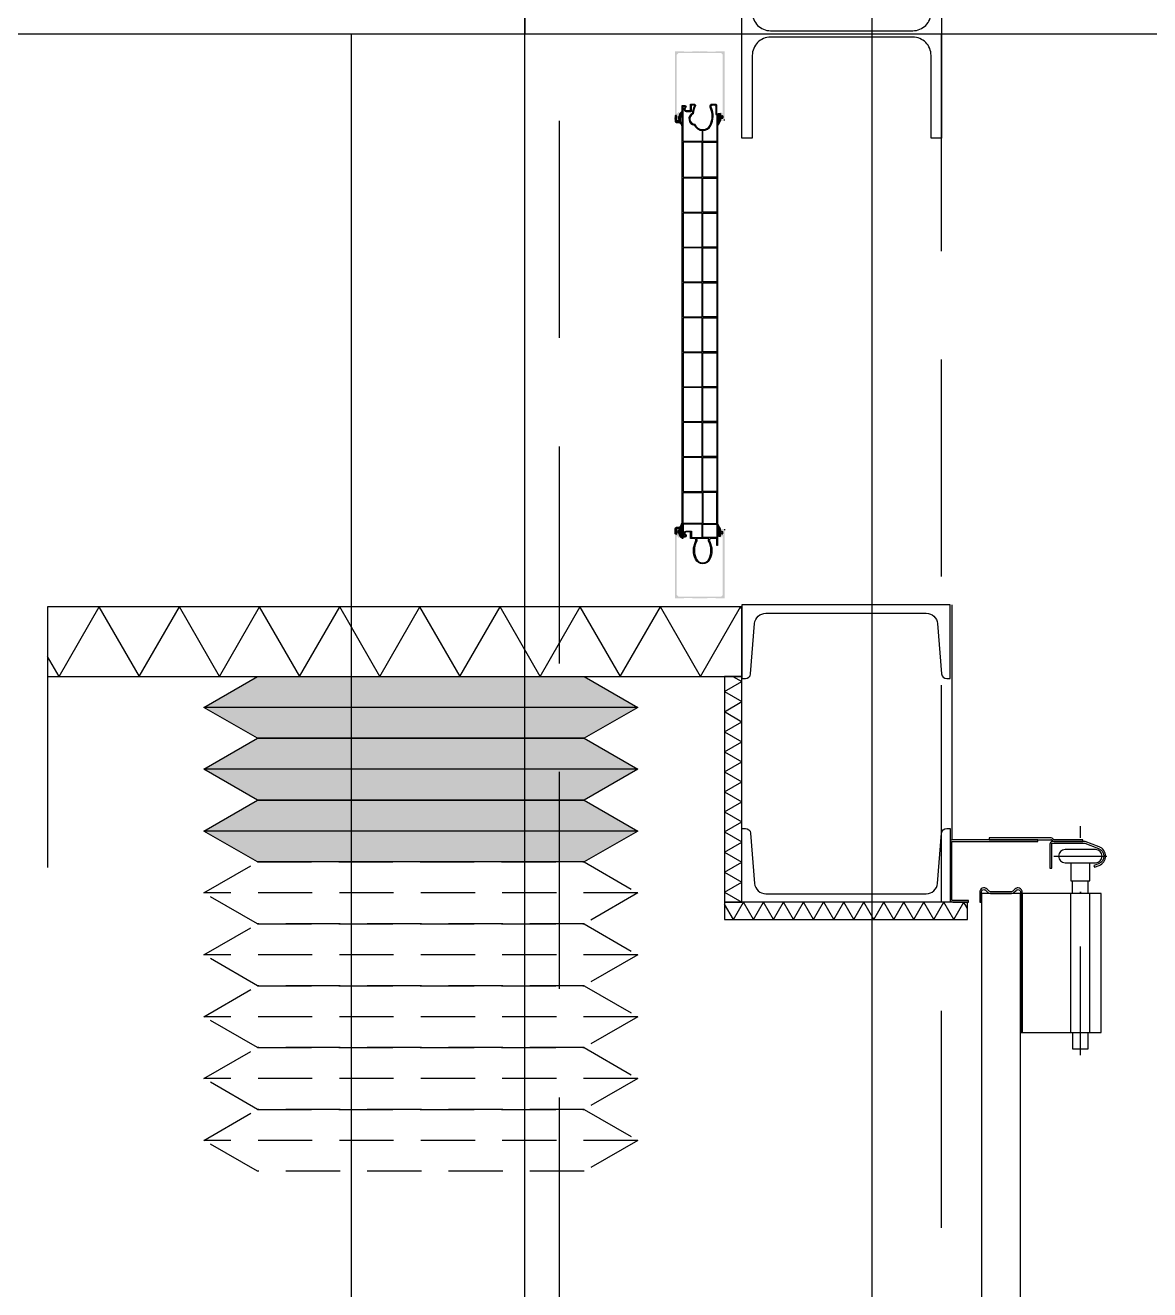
# Model space of a CAD drawing. Header units: millimetres. Extents: x -10134 to 185601, y -10232 to 93662.
# Drawn here: x 29208 to 30504, y 76564 to 78021 of the extents above; entities that cross this region are included whole.
import ezdxf

# ---------------------------------------------------------------- set-up
doc = ezdxf.new("R2010")
doc.units = ezdxf.units.MM
doc.header["$LTSCALE"] = 100
for name, pattern in [('B0301', [2.5, 1.25, -0.625, 0, -0.625]), ('B0402', [1.875, 1.25, -0.625]), ('B0403', [3.75, 2.5, -1.25])]:
    doc.linetypes.add(name, pattern=pattern)
for name, color, linetype in [('A--L21', 8, 'Continuous'), ('A--L28', 8, 'Continuous'), ('A--L31', 8, 'Continuous'), ('A--L32', 8, 'Continuous'), ('AL$7A---_STRAMIEN', 1, 'Continuous'), ('AL22----', 8, 'Continuous'), ('ARCEER_ISO', 8, 'Continuous')]:
    doc.layers.add(name, color=color, linetype=linetype)
pattern_1 = [(225, (30079.8289, 77558.6992), (0.3535534, -0.3535534), []), (315, (30079.8289, 77558.6992), (1.0606602, -0.3535534), [1.25, -0.75])]
pattern_2 = [(135, (30079.8289, 77792.54143), (0.3535534, 0.3535534), []), (45, (30079.8289, 77792.54143), (1.0606602, 0.3535534), [1.25, -0.75])]

msp = doc.modelspace()

# ---------------------------------------------------------------- hatches: boundary and pattern name
at = {"layer": 'A--L21'}
h = msp.add_hatch(dxfattribs=at)
h.set_pattern_fill('ANSI33', color=256, scale=4, angle=-90, style=0)
h.set_pattern_definition([(135, (30079.8289, 77792.5414), (0.7071068, 0.7071068), []), (135, (30079.1218, 77792.5414), (0.7071068, 0.7071068), [0.5, -0.25])])
edge = h.paths.add_edge_path()
edge.add_arc((29977.1, 77990.4), 0.2, 90, 135.0013, ccw=False)
edge.add_line((29977.1, 77990.6), (29985.1, 77990.6))
edge.add_arc((29985.1, 77990.4), 0.2, 45.0005, 90, ccw=False)
edge.add_line((29985.3, 77990.6), (29985.4, 77990.5))
edge.add_arc((29985.5, 77990.6), 0.2, 225.0005, 314.9995)
edge.add_line((29985.7, 77990.5), (29985.8, 77990.6))
edge.add_arc((29985.9, 77990.4), 0.2, 90, 134.9995, ccw=False)
edge.add_line((29985.9, 77990.6), (29993.9, 77990.6))
edge.add_arc((29993.9, 77990.4), 0.2, 44.9987, 90, ccw=False)
edge.add_line((29994.1, 77990.6), (29994.5, 77990.2))
edge.add_arc((29994.6, 77990.3), 0.2, 224.9987, 270)
edge.add_line((29994.6, 77990.1), (30003.4, 77990.1))
edge.add_arc((30003.4, 77990.3), 0.2, 270, 314.9995)
edge.add_line((30003.6, 77990.2), (30004, 77990.6))
edge.add_arc((30004.1, 77990.4), 0.2, 90, 134.9995, ccw=False)
edge.add_line((30004.1, 77990.6), (30013.8, 77990.6))
edge.add_arc((30013.8, 77990.4), 0.2, 0, 90, ccw=False)
edge.add_line((30014, 77990.4), (30014, 77910.8))
edge.add_arc((30013.8, 77910.8), 0.2, -90, 0, ccw=False)
edge.add_line((30013.8, 77910.6), (30009.5, 77910.6))
edge.add_arc((30009.5, 77910.8), 0.2, 180, 270, ccw=False)
edge.add_line((30009.3, 77910.8), (30009.3, 77913.4))
edge.add_arc((30009.5, 77913.4), 0.2, 90, 180, ccw=False)
edge.add_line((30009.5, 77913.6), (30010.1, 77913.6))
edge.add_arc((30010.1, 77913.4), 0.2, 0, 90, ccw=False)
edge.add_line((30010.3, 77913.4), (30010.3, 77912.3))
edge.add_arc((30010.5, 77912.3), 0.2, 180, 270)
edge.add_line((30010.5, 77912.1), (30012.3, 77912.1))
edge.add_arc((30012.3, 77912.3), 0.2, 270, 360)
edge.add_line((30012.5, 77912.3), (30012.5, 77917.4))
edge.add_arc((30012.3, 77917.4), 0.2, 0, 90)
edge.add_line((30012.3, 77917.6), (30010.5, 77917.6))
edge.add_arc((30010.5, 77917.4), 0.2, 90, 180)
edge.add_line((30010.3, 77917.4), (30010.3, 77916.3))
edge.add_arc((30010.1, 77916.3), 0.2, -90, 0, ccw=False)
edge.add_line((30010.1, 77916.1), (30009.5, 77916.1))
edge.add_arc((30009.5, 77916.3), 0.2, 180, 270, ccw=False)
edge.add_line((30009.3, 77916.3), (30009.3, 77920.4))
edge.add_arc((30009.5, 77920.4), 0.2, 90, 180, ccw=False)
edge.add_line((30009.5, 77920.6), (30010.1, 77920.6))
edge.add_arc((30010.1, 77920.4), 0.2, 0, 90, ccw=False)
edge.add_line((30010.3, 77920.4), (30010.3, 77919.3))
edge.add_arc((30010.5, 77919.3), 0.2, 180, 270)
edge.add_line((30010.5, 77919.1), (30011.8, 77919.1))
edge.add_arc((30011.8, 77919.3), 0.2, 270, 360)
edge.add_line((30012, 77919.3), (30012, 77986.7))
edge.add_arc((30011.8, 77986.7), 0.2, 0, 45.0004)
edge.add_line((30012, 77986.9), (30010.3, 77988.6))
edge.add_arc((30010.1, 77988.4), 0.2, 45.0004, 90)
edge.add_line((30010.1, 77988.6), (29960.9, 77988.6))
edge.add_arc((29960.9, 77988.4), 0.2, 90, 135)
edge.add_line((29960.8, 77988.6), (29959.1, 77986.9))
edge.add_arc((29959.2, 77986.7), 0.2, 135, 180)
edge.add_line((29959, 77986.7), (29959, 77919.3))
edge.add_arc((29959.2, 77919.3), 0.2, 180, 270)
edge.add_line((29959.2, 77919.1), (29960.3, 77919.1))
edge.add_arc((29960.3, 77919.3), 0.2, 270, 360)
edge.add_line((29960.5, 77919.3), (29960.5, 77920.4))
edge.add_arc((29960.7, 77920.4), 0.2, 90, 180, ccw=False)
edge.add_line((29960.7, 77920.6), (29961.3, 77920.6))
edge.add_arc((29961.3, 77920.4), 0.2, 0, 90, ccw=False)
edge.add_line((29961.5, 77920.4), (29961.5, 77917.8))
edge.add_arc((29961.3, 77917.8), 0.2, -90, 0, ccw=False)
edge.add_line((29961.3, 77917.6), (29960.7, 77917.6))
edge.add_arc((29960.7, 77917.4), 0.2, 90, 180)
edge.add_line((29960.5, 77917.4), (29960.5, 77911.8))
edge.add_arc((29960.7, 77911.8), 0.2, 180.0068, 320.5866)
edge.add_line((29960.9, 77911.7), (29961.2, 77912))
edge.add_arc((29961.3, 77911.9), 0.2, 0.0012, 140.5811, ccw=False)
edge.add_line((29961.5, 77911.9), (29961.5, 77910.8))
edge.add_arc((29961.3, 77910.8), 0.2, -90, 0, ccw=False)
edge.add_line((29961.3, 77910.6), (29959.2, 77910.6))
edge.add_arc((29959.2, 77910.8), 0.2, 180, 270, ccw=False)
edge.add_line((29959, 77910.8), (29959, 77917.4))
edge.add_arc((29958.8, 77917.4), 0.2, 0, 90)
edge.add_line((29958.8, 77917.6), (29957.2, 77917.6))
edge.add_arc((29957.2, 77917.8), 0.2, 180, 270, ccw=False)
edge.add_line((29957, 77917.8), (29957, 77990.4))
edge.add_arc((29957.2, 77990.4), 0.2, 90, 180, ccw=False)
edge.add_line((29957.2, 77990.6), (29966.9, 77990.6))
edge.add_arc((29966.9, 77990.4), 0.2, 45.0003, 90, ccw=False)
edge.add_line((29967.1, 77990.6), (29967.5, 77990.2))
edge.add_arc((29967.6, 77990.3), 0.2, 225.0003, 270)
edge.add_line((29967.6, 77990.1), (29976.4, 77990.1))
edge.add_arc((29976.4, 77990.3), 0.2, 270, 315.0013)
edge.add_line((29976.6, 77990.2), (29977, 77990.6))
h = msp.add_hatch(dxfattribs=at)
h.set_pattern_fill('ANSI38', color=256, scale=4, angle=-90, style=0)
h.set_pattern_definition(pattern_2)
edge = h.paths.add_edge_path()
edge.add_arc((29963.9, 77909.6), 0.8, 180, 281.7228, ccw=False)
edge.add_line((29963.1, 77909.6), (29963.1, 77914))
edge.add_arc((29964.1, 77914), 1, 121.2319, 180, ccw=False)
edge.add_line((29963.6, 77914.8), (29964.7, 77919.5))
edge.add_arc((29964.1, 77921.4), 2, 287.6964, 360)
edge.add_arc((29965.6, 77921.4), 0.52, 2.1717, 175.8146)
edge.add_arc((29963.8, 77921.9), 1.37, 275.3959, 340.3967, ccw=False)
edge.add_arc((29972.6, 77912.5), 11.8, 137.6396, 180.4908)
edge.add_arc((29961, 77912.4), 0.202, 166.3325, 323.6607)
edge.add_line((29961.2, 77912.2), (29961.3, 77912.4))
edge.add_arc((29961.4, 77912.3), 0.2, 0, 141.3572, ccw=False)
edge.add_line((29961.6, 77912.3), (29961.6, 77910.6))
edge.add_arc((29961.4, 77910.6), 0.2, -90, 0, ccw=False)
edge.add_line((29961.4, 77910.4), (29959.7, 77910.4))
edge.add_arc((29959.5, 77911.4), 1.09, 158.6265, 279.1681, ccw=False)
edge.add_arc((29949.4, 77914.6), 9.57, 343.2293, 371.3116)
edge.add_arc((29958.5, 77916.4), 0.3, 17.1577, 90)
edge.add_line((29958.5, 77916.7), (29957.6, 77916.7))
edge.add_arc((29957.6, 77916.3), 0.4, 87.7835, 170.8473)
edge.add_line((29957.2, 77916.4), (29957, 77910.6))
edge.add_arc((29959, 77910.6), 2, 179.9852, 261.4074)
edge.add_line((29958.7, 77908.7), (29961.9, 77908.5))
edge.add_arc((29961.9, 77906.5), 2, 51.4159, 89.4872, ccw=False)
edge.add_line((29963.1, 77908.1), (29965.5, 77902.7))
edge.add_arc((29965.8, 77903), 0.4, 227.7041, 412.9707)
edge.add_line((29966, 77903.3), (29964.1, 77908.8))
h = msp.add_hatch(dxfattribs=at)
h.set_pattern_fill('ANSI38', color=256, scale=4, angle=-90, style=0)
h.set_pattern_definition(pattern_2)
edge = h.paths.add_edge_path(flags=16)
edge.add_line((30009.6, 77915.5), (30010.8, 77915.5))
edge.add_arc((30010.8, 77914.9), 0.6, -90, 90, ccw=False)
edge.add_line((30010.8, 77914.3), (30009.6, 77914.3))
edge.add_arc((30009.6, 77914.9), 0.6, 90, 270, ccw=False)
edge = h.paths.add_edge_path()
edge.add_arc((30006.5, 77918.3), 0.2, 117.2079, 232.6811, ccw=False)
edge.add_line((30006.4, 77918.5), (30007.5, 77919.1))
edge.add_line((30007.5, 77919.1), (30009.3, 77919.1))
edge.add_line((30009.3, 77919.1), (30009.3, 77916.7))
edge.add_arc((30009.3, 77916.4), 0.3, 90, 270)
edge.add_line((30009.3, 77916.1), (30010.8, 77916.1))
edge.add_arc((30010.8, 77916.3), 0.2, 270, 328.5358)
edge.add_line((30010.9, 77916.2), (30011, 77916.6))
edge.add_arc((30011.2, 77916.5), 0.2, 38.9084, 158.4165, ccw=False)
edge.add_line((30011.4, 77916.6), (30012, 77915.5))
edge.add_arc((30011.2, 77914.9), 1, 0, 37.8384, ccw=False)
edge.add_arc((30011.2, 77914.9), 1, -37.8384, 0, ccw=False)
edge.add_line((30012, 77914.3), (30011.4, 77913.1))
edge.add_arc((30011.2, 77913.2), 0.2, 201.5835, 321.0916, ccw=False)
edge.add_line((30011, 77913.1), (30010.9, 77913.5))
edge.add_arc((30010.8, 77913.4), 0.2, 31.4642, 90)
edge.add_line((30010.8, 77913.6), (30009.3, 77913.6))
edge.add_arc((30009.3, 77913.3), 0.3, 90, 270)
edge.add_line((30009.3, 77913), (30009.3, 77910.8))
edge.add_line((30009.3, 77910.8), (30006.6, 77905.7))
edge.add_arc((30006.4, 77906), 0.4, 131.0631, 305.8028, ccw=False)
edge.add_line((30006.1, 77906.3), (30006.8, 77911))
edge.add_arc((30005.9, 77912), 1.4, 313.6258, 407.8227)
edge.add_line((30006.8, 77913), (30006, 77914))
edge.add_arc((30006.2, 77914.2), 0.3, 66.9851, 224.0274, ccw=False)
edge.add_line((30006.4, 77914.5), (30007.1, 77913.7))
edge.add_arc((30007.3, 77913.8), 0.2, 229.0045, 360)
edge.add_line((30007.5, 77913.8), (30007.5, 77915))
edge.add_arc((30007.3, 77915), 0.2, 0, 57.3588)
edge.add_line((30007.4, 77915.2), (30006.4, 77916))
edge.add_arc((30006.5, 77916.1), 0.2, 126.9463, 233.7597, ccw=False)
edge.add_line((30006.4, 77916.3), (30007.4, 77917))
edge.add_arc((30007.3, 77917.2), 0.2, 293.1061, 426.8939)
edge.add_line((30007.4, 77917.4), (30006.4, 77918.2))
h = msp.add_hatch(dxfattribs=at)
h.set_pattern_fill('ANSI38', color=256, scale=4, angle=-180, style=0)
h.set_pattern_definition(pattern_1)
edge = h.paths.add_edge_path()
edge.add_arc((29963.9, 77441.7), 0.8, 78.2772, 180)
edge.add_line((29963.1, 77441.7), (29963.1, 77437.3))
edge.add_arc((29964.1, 77437.3), 1, 180, 238.7681)
edge.add_line((29963.6, 77436.4), (29964.7, 77431.8))
edge.add_arc((29964.1, 77429.9), 2, 0, 72.3036, ccw=False)
edge.add_arc((29965.6, 77429.9), 0.52, 184.1854, 357.8283, ccw=False)
edge.add_arc((29963.8, 77429.4), 1.37, 19.6033, 84.6041)
edge.add_arc((29972.6, 77438.7), 11.8, 179.5092, 222.3604, ccw=False)
edge.add_arc((29961, 77438.9), 0.202, 36.3393, 193.6675, ccw=False)
edge.add_line((29961.2, 77439), (29961.3, 77438.8))
edge.add_arc((29961.4, 77438.9), 0.2, 218.6428, 360)
edge.add_line((29961.6, 77438.9), (29961.6, 77440.7))
edge.add_arc((29961.4, 77440.7), 0.2, 0, 90)
edge.add_line((29961.4, 77440.9), (29959.7, 77440.9))
edge.add_arc((29959.5, 77439.8), 1.09, 80.8319, 201.3735)
edge.add_arc((29949.4, 77436.6), 9.57, -11.3116, 16.7707, ccw=False)
edge.add_arc((29958.5, 77434.8), 0.3, 270, 342.8423, ccw=False)
edge.add_line((29958.5, 77434.5), (29957.6, 77434.5))
edge.add_arc((29957.6, 77434.9), 0.4, 189.1527, 272.2165, ccw=False)
edge.add_line((29957.2, 77434.9), (29957, 77440.6))
edge.add_arc((29959, 77440.6), 2, 98.5926, 180.0148, ccw=False)
edge.add_line((29958.7, 77442.6), (29961.9, 77442.7))
edge.add_arc((29961.9, 77444.7), 2, 270.5128, 308.5841)
edge.add_line((29963.1, 77443.2), (29965.5, 77448.5))
edge.add_arc((29965.8, 77448.2), 0.4, -52.9707, 132.2959, ccw=False)
edge.add_line((29966, 77447.9), (29964.1, 77442.4))
h = msp.add_hatch(dxfattribs=at)
h.set_pattern_fill('ANSI33', color=256, scale=4, angle=-180, style=0)
h.set_pattern_definition([(225, (30079.8289, 77558.6992), (0.7071068, -0.7071068), []), (225, (30079.1218, 77558.6992), (0.7071068, -0.7071068), [0.5, -0.25])])
edge = h.paths.add_edge_path()
edge.add_arc((29977.1, 77360.8), 0.2, 224.9987, 270)
edge.add_line((29977.1, 77360.6), (29985.1, 77360.6))
edge.add_arc((29985.1, 77360.8), 0.2, 270, 314.9995)
edge.add_line((29985.3, 77360.7), (29985.4, 77360.8))
edge.add_arc((29985.5, 77360.6), 0.2, 45.0005, 134.9995, ccw=False)
edge.add_line((29985.7, 77360.8), (29985.8, 77360.7))
edge.add_arc((29985.9, 77360.8), 0.2, 225.0005, 270)
edge.add_line((29985.9, 77360.6), (29993.9, 77360.6))
edge.add_arc((29993.9, 77360.8), 0.2, 270, 315.0013)
edge.add_line((29994.1, 77360.7), (29994.5, 77361.1))
edge.add_arc((29994.6, 77360.9), 0.2, 90, 135.0013, ccw=False)
edge.add_line((29994.6, 77361.1), (30003.4, 77361.1))
edge.add_arc((30003.4, 77360.9), 0.2, 45.0005, 90, ccw=False)
edge.add_line((30003.6, 77361.1), (30004, 77360.7))
edge.add_arc((30004.1, 77360.8), 0.2, 225.0005, 270)
edge.add_line((30004.1, 77360.6), (30013.8, 77360.6))
edge.add_arc((30013.8, 77360.8), 0.2, 270, 360)
edge.add_line((30014, 77360.8), (30014, 77440.4))
edge.add_arc((30013.8, 77440.4), 0.2, 0, 90)
edge.add_line((30013.8, 77440.6), (30009.5, 77440.6))
edge.add_arc((30009.5, 77440.4), 0.2, 90, 180)
edge.add_line((30009.3, 77440.4), (30009.3, 77437.8))
edge.add_arc((30009.5, 77437.8), 0.2, 180, 270)
edge.add_line((30009.5, 77437.6), (30010.1, 77437.6))
edge.add_arc((30010.1, 77437.8), 0.2, 270, 360)
edge.add_line((30010.3, 77437.8), (30010.3, 77438.9))
edge.add_arc((30010.5, 77438.9), 0.2, 90, 180, ccw=False)
edge.add_line((30010.5, 77439.1), (30012.3, 77439.1))
edge.add_arc((30012.3, 77438.9), 0.2, 0, 90, ccw=False)
edge.add_line((30012.5, 77438.9), (30012.5, 77433.8))
edge.add_arc((30012.3, 77433.8), 0.2, -90, 0, ccw=False)
edge.add_line((30012.3, 77433.6), (30010.5, 77433.6))
edge.add_arc((30010.5, 77433.8), 0.2, 180, 270, ccw=False)
edge.add_line((30010.3, 77433.8), (30010.3, 77434.9))
edge.add_arc((30010.1, 77434.9), 0.2, 0, 90)
edge.add_line((30010.1, 77435.1), (30009.5, 77435.1))
edge.add_arc((30009.5, 77434.9), 0.2, 90, 180)
edge.add_line((30009.3, 77434.9), (30009.3, 77430.8))
edge.add_arc((30009.5, 77430.8), 0.2, 180, 270)
edge.add_line((30009.5, 77430.6), (30010.1, 77430.6))
edge.add_arc((30010.1, 77430.8), 0.2, 270, 360)
edge.add_line((30010.3, 77430.8), (30010.3, 77431.9))
edge.add_arc((30010.5, 77431.9), 0.2, 90, 180, ccw=False)
edge.add_line((30010.5, 77432.1), (30011.8, 77432.1))
edge.add_arc((30011.8, 77431.9), 0.2, 0, 90, ccw=False)
edge.add_line((30012, 77431.9), (30012, 77364.5))
edge.add_arc((30011.8, 77364.5), 0.2, -45.0004, 0, ccw=False)
edge.add_line((30012, 77364.4), (30010.3, 77362.7))
edge.add_arc((30010.1, 77362.8), 0.2, 270, 314.9996, ccw=False)
edge.add_line((30010.1, 77362.6), (29960.9, 77362.6))
edge.add_arc((29960.9, 77362.8), 0.2, 225, 270, ccw=False)
edge.add_line((29960.8, 77362.7), (29959.1, 77364.4))
edge.add_arc((29959.2, 77364.5), 0.2, 180, 225, ccw=False)
edge.add_line((29959, 77364.5), (29959, 77431.9))
edge.add_arc((29959.2, 77431.9), 0.2, 90, 180, ccw=False)
edge.add_line((29959.2, 77432.1), (29960.3, 77432.1))
edge.add_arc((29960.3, 77431.9), 0.2, 0, 90, ccw=False)
edge.add_line((29960.5, 77431.9), (29960.5, 77430.8))
edge.add_arc((29960.7, 77430.8), 0.2, 180, 270)
edge.add_line((29960.7, 77430.6), (29961.3, 77430.6))
edge.add_arc((29961.3, 77430.8), 0.2, 270, 360)
edge.add_line((29961.5, 77430.8), (29961.5, 77433.4))
edge.add_arc((29961.3, 77433.4), 0.2, 0, 90)
edge.add_line((29961.3, 77433.6), (29960.7, 77433.6))
edge.add_arc((29960.7, 77433.8), 0.2, 180, 270, ccw=False)
edge.add_line((29960.5, 77433.8), (29960.5, 77439.4))
edge.add_arc((29960.7, 77439.4), 0.2, 39.4134, 179.9932, ccw=False)
edge.add_line((29960.9, 77439.5), (29961.2, 77439.2))
edge.add_arc((29961.3, 77439.3), 0.2, 219.4189, 359.9988)
edge.add_line((29961.5, 77439.3), (29961.5, 77440.4))
edge.add_arc((29961.3, 77440.4), 0.2, 0, 90)
edge.add_line((29961.3, 77440.6), (29959.2, 77440.6))
edge.add_arc((29959.2, 77440.4), 0.2, 90, 180)
edge.add_line((29959, 77440.4), (29959, 77433.8))
edge.add_arc((29958.8, 77433.8), 0.2, -90, 0, ccw=False)
edge.add_line((29958.8, 77433.6), (29957.2, 77433.6))
edge.add_arc((29957.2, 77433.4), 0.2, 90, 180)
edge.add_line((29957, 77433.4), (29957, 77360.8))
edge.add_arc((29957.2, 77360.8), 0.2, 180, 270)
edge.add_line((29957.2, 77360.6), (29966.9, 77360.6))
edge.add_arc((29966.9, 77360.8), 0.2, 270, 314.9997)
edge.add_line((29967.1, 77360.7), (29967.5, 77361.1))
edge.add_arc((29967.6, 77360.9), 0.2, 90, 134.9997, ccw=False)
edge.add_line((29967.6, 77361.1), (29976.4, 77361.1))
edge.add_arc((29976.4, 77360.9), 0.2, 44.9987, 90, ccw=False)
edge.add_line((29976.6, 77361.1), (29977, 77360.7))
h = msp.add_hatch(dxfattribs=at)
h.set_pattern_fill('ANSI38', color=256, scale=4, angle=-180, style=0)
h.set_pattern_definition(pattern_1)
edge = h.paths.add_edge_path(flags=16)
edge.add_line((30009.6, 77435.8), (30010.8, 77435.8))
edge.add_arc((30010.8, 77436.4), 0.6, 270, 450)
edge.add_line((30010.8, 77437), (30009.6, 77437))
edge.add_arc((30009.6, 77436.4), 0.6, 90, 270)
edge = h.paths.add_edge_path()
edge.add_arc((30006.5, 77432.9), 0.2, 127.3189, 242.7921)
edge.add_line((30006.4, 77432.7), (30007.5, 77432.1))
edge.add_line((30007.5, 77432.1), (30009.3, 77432.1))
edge.add_line((30009.3, 77432.1), (30009.3, 77434.5))
edge.add_arc((30009.3, 77434.8), 0.3, 90, 270, ccw=False)
edge.add_line((30009.3, 77435.1), (30010.8, 77435.1))
edge.add_arc((30010.8, 77434.9), 0.2, 31.4642, 90, ccw=False)
edge.add_line((30010.9, 77435), (30011, 77434.6))
edge.add_arc((30011.2, 77434.7), 0.2, 201.5835, 321.0916)
edge.add_line((30011.4, 77434.6), (30012, 77435.8))
edge.add_arc((30011.2, 77436.4), 1, 322.1616, 360)
edge.add_arc((30011.2, 77436.4), 1, 360, 397.8384)
edge.add_line((30012, 77437), (30011.4, 77438.1))
edge.add_arc((30011.2, 77438), 0.2, 38.9084, 158.4165)
edge.add_line((30011, 77438.1), (30010.9, 77437.7))
edge.add_arc((30010.8, 77437.8), 0.2, 270, 328.5358, ccw=False)
edge.add_line((30010.8, 77437.6), (30009.3, 77437.6))
edge.add_arc((30009.3, 77437.9), 0.3, 90, 270, ccw=False)
edge.add_line((30009.3, 77438.2), (30009.3, 77440.4))
edge.add_line((30009.3, 77440.4), (30006.6, 77445.6))
edge.add_arc((30006.4, 77445.2), 0.4, 54.1972, 228.9369)
edge.add_line((30006.1, 77444.9), (30006.8, 77440.3))
edge.add_arc((30005.9, 77439.3), 1.4, -47.8227, 46.3742, ccw=False)
edge.add_line((30006.8, 77438.2), (30006, 77437.3))
edge.add_arc((30006.2, 77437.1), 0.3, 135.9726, 293.0149)
edge.add_line((30006.4, 77436.8), (30007.1, 77437.6))
edge.add_arc((30007.3, 77437.4), 0.2, 0, 130.9955, ccw=False)
edge.add_line((30007.5, 77437.4), (30007.5, 77436.2))
edge.add_arc((30007.3, 77436.2), 0.2, -57.3588, 0, ccw=False)
edge.add_line((30007.4, 77436), (30006.4, 77435.3))
edge.add_arc((30006.5, 77435.1), 0.2, 126.2403, 233.0537)
edge.add_line((30006.4, 77435), (30007.4, 77434.2))
edge.add_arc((30007.3, 77434), 0.2, -66.8939, 66.8939, ccw=False)
edge.add_line((30007.4, 77433.8), (30006.4, 77433.1))
at = {"layer": 'ARCEER_ISO'}
h = msp.add_hatch(dxfattribs=at)
h.set_pattern_fill('ISOLA', color=256, scale=80, style=0)
h.set_pattern_definition([(60, (29062.486, 77270.62), (-69.282, 40), []), (120, (29062.486, 77270.62), (-69.282, -40), [])])
h.paths.add_polyline_path([(29234, 77350.6), (29234, 77270.6), (30034, 77270.6), (30034, 77350.6)])
h = msp.add_hatch(color=256, dxfattribs=at)
h.paths.add_polyline_path([(29852.3, 77270.6), (29914, 77235), (29852.3, 77199.4), (29475.7, 77199.4), (29414, 77235), (29475.7, 77270.6)])
h.paths.add_polyline_path([(29852.3, 77199.4), (29914, 77163.7), (29852.3, 77128.1), (29475.7, 77128.1), (29414, 77163.7), (29475.7, 77199.4)])
h.paths.add_polyline_path([(29852.3, 77128.1), (29914, 77092.5), (29852.3, 77056.9), (29475.7, 77056.9), (29414, 77092.5), (29475.7, 77128.1)])
h = msp.add_hatch(dxfattribs=at)
h.set_pattern_fill('ISOLA', color=256, scale=20, angle=90, style=0)
h.set_pattern_definition([(150, (30034.009, 77010.62), (-10, -17.3205), []), (210, (30034.009, 77010.62), (10, -17.3205), [])])
h.paths.add_polyline_path([(30034, 77010.6), (30034, 77270.6), (30014, 77270.6), (30014, 77010.6)])
h = msp.add_hatch(dxfattribs=at)
h.set_pattern_fill('ISOLA', color=256, scale=20, style=0)
h.set_pattern_definition([(60, (29955.009, 76990.62), (-17.3205, 10), []), (120, (29955.009, 76990.62), (-17.3205, -10), [])])
h.paths.add_polyline_path([(30014, 76990.6), (30294, 76990.6), (30294, 77010.6), (30014, 77010.6)])

# ---------------------------------------------------------------- linework, layer by layer
at = {"layer": 'A--L21', "linetype": 'B0403'}
for p, q in [((29824, 17660.6), (29824, 88370.6)), ((30264, 45510.6), (30264, 87810.6))]:
    msp.add_line(p, q, dxfattribs=at)
at = {"layer": 'A--L21'}
for p, q in [((29784, 27810.6), (29784, 78210.6)), ((1784, 78010.6), (29784, 78010.6)), ((29584, 28010.6), (29584, 78010.6)), ((30014, 77910.9), (30014, 77912.1)), ((30014, 77440.3), (30014, 77439.1)), ((30276, 77353.1), (30276, 77082.6))]:
    msp.add_line(p, q, dxfattribs=at)
at = {"layer": 'A--L21', "linetype": 'Continuous'}
for points in [[(29964.1, 77908.8, -0.475492), (29963.1, 77909.6), (29963.1, 77914, -0.262197), (29963.6, 77914.8), (29964.7, 77919.5, 0.326385), (29966.1, 77921.4, 0.946007), (29965.1, 77921.4, -0.291477), (29963.9, 77920.5, 0.189183), (29960.8, 77912.4, 0.819425), (29961.2, 77912.2), (29961.3, 77912.4, -0.70907), (29961.6, 77912.3), (29961.6, 77910.6, -0.414214), (29961.4, 77910.4), (29959.7, 77910.4, -0.580505), (29958.5, 77911.8, 0.123149), (29958.7, 77916.5, 0.328988), (29958.5, 77916.7), (29957.6, 77916.7, 0.379185), (29957.2, 77916.4), (29957, 77910.6, 0.371014), (29958.7, 77908.7), (29961.9, 77908.5, -0.167663), (29963.1, 77908.1), (29965.5, 77902.7, 1.047049), (29966, 77903.3)], [(30006.4, 77918.2, -0.551308), (30006.4, 77918.5), (30007.5, 77919.1), (30009.3, 77919.1), (30009.3, 77916.7, 1), (30009.3, 77916.1), (30010.8, 77916.1, 0.261114), (30010.9, 77916.2), (30011, 77916.6, -0.574492), (30011.4, 77916.6), (30012, 77915.5, -0.166618), (30012.2, 77914.9, -0.166618), (30012, 77914.3), (30011.4, 77913.1, -0.574492), (30011, 77913.1), (30010.9, 77913.5, 0.261114), (30010.8, 77913.6), (30009.3, 77913.6, 1), (30009.3, 77913), (30009.3, 77910.8), (30006.6, 77905.7, -0.955117), (30006.1, 77906.3), (30006.8, 77911, 0.435835), (30006.8, 77913), (30006, 77914, -0.817342), (30006.4, 77914.5), (30007.1, 77913.7, 0.643194), (30007.5, 77913.8), (30007.5, 77915, 0.255635), (30007.4, 77915.2), (30006.4, 77916, -0.503021), (30006.4, 77916.3), (30007.4, 77917, 0.660555), (30007.4, 77917.4)], [(30009.6, 77915.5), (30010.8, 77915.5, -1), (30010.8, 77914.3), (30009.6, 77914.3, -1)], [(29964.1, 77442.4, 0.475492), (29963.1, 77441.7), (29963.1, 77437.3, 0.262197), (29963.6, 77436.4), (29964.7, 77431.8, -0.326385), (29966.1, 77429.9, -0.946007), (29965.1, 77429.9, 0.291477), (29963.9, 77430.8, -0.189183), (29960.8, 77438.8, -0.819425), (29961.2, 77439), (29961.3, 77438.8, 0.70907), (29961.6, 77438.9), (29961.6, 77440.7, 0.414214), (29961.4, 77440.9), (29959.7, 77440.9, 0.580505), (29958.5, 77439.4, -0.123149), (29958.7, 77434.8, -0.328988), (29958.5, 77434.5), (29957.6, 77434.5, -0.379185), (29957.2, 77434.9), (29957, 77440.6, -0.371014), (29958.7, 77442.6), (29961.9, 77442.7, 0.167663), (29963.1, 77443.2), (29965.5, 77448.5, -1.047049), (29966, 77447.9)], [(30006.4, 77433.1, 0.551308), (30006.4, 77432.7), (30007.5, 77432.1), (30009.3, 77432.1), (30009.3, 77434.5, -1), (30009.3, 77435.1), (30010.8, 77435.1, -0.261114), (30010.9, 77435), (30011, 77434.6, 0.574492), (30011.4, 77434.6), (30012, 77435.8, 0.166618), (30012.2, 77436.4, 0.166618), (30012, 77437), (30011.4, 77438.1, 0.574492), (30011, 77438.1), (30010.9, 77437.7, -0.261114), (30010.8, 77437.6), (30009.3, 77437.6, -1), (30009.3, 77438.2), (30009.3, 77440.4), (30006.6, 77445.6, 0.955117), (30006.1, 77444.9), (30006.8, 77440.3, -0.435835), (30006.8, 77438.2), (30006, 77437.3, 0.817342), (30006.4, 77436.8), (30007.1, 77437.6, -0.643194), (30007.5, 77437.4), (30007.5, 77436.2, -0.255635), (30007.4, 77436), (30006.4, 77435.3, 0.503021), (30006.4, 77435), (30007.4, 77434.2, -0.660555), (30007.4, 77433.8)], [(30009.6, 77435.8), (30010.8, 77435.8, 1), (30010.8, 77437), (30009.6, 77437, 1)]]:
    msp.add_lwpolyline(points, format="xyb", close=True, dxfattribs=at)
at = {"layer": 'A--L21'}
for points in [[(29977.7, 77918.5, 0.786352), (29979.8, 77906.6, -0.289246), (29980, 77906.5, 0.649582), (29997.3, 77905.7, 0.228645), (29997.8, 77925.3, -0.241202), (29998, 77928.9, -0.267949), (29999.7, 77929.9), (30003.2, 77929.9, -0.414214), (30004.8, 77928.4), (30004.8, 77918.7), (30006, 77918.7), (30006, 77421.5), (30005, 77421.5), (30005, 77429.6), (29998.7, 77429.6, 0.614899), (29996.9, 77426.1, -0.235201), (29997.2, 77405.8, -0.299118), (29988.8, 77400.4, -0.299118), (29980.5, 77405.8, -0.235201), (29980.7, 77426.1, 0.614899), (29978.9, 77429.6), (29974.9, 77429.6), (29974.9, 77437), (29969.7, 77437, 0.538226), (29968.4, 77434.8, 0.051879), (29969.6, 77433.7, -0.668905), (29968.4, 77431.2), (29965.3, 77431.2), (29965.3, 77928.4), (29968.2, 77928.4, -0.615588), (29969.5, 77926, 0.001528), (29968.6, 77924.8, 0.603288), (29969.6, 77922.5), (29974.7, 77922.5, 0.414214), (29974.9, 77922.7), (29974.9, 77929.7, -0.414214), (29975.1, 77929.9), (29978.9, 77929.9, -0.230022), (29980.3, 77929.1, -0.182419), (29980.4, 77927.8, 0.086574), (29977.9, 77918.6)], [(29998.2, 77905.3, 0.228645), (29998.8, 77925.7, -0.106177), (29998.5, 77926.9, -0.414214), (30000.4, 77928.9), (30002.2, 77928.9, -0.414214), (30003.8, 77927.3), (30003.8, 77917.7), (30005, 77917.7), (30005, 77912.6), (30005, 77886.9), (29989, 77886.9), (29989, 77899.4, 0.279737), (29998.2, 77905.3)], [(29981.5, 77406.2, 0.299118), (29988.8, 77401.4, 0.299118), (29996.2, 77406.2, 0.232962), (29996.1, 77425.5, -0.291468), (29995.9, 77429, 0.569521), (29995.5, 77429.6), (29982.2, 77429.6, 0.569521), (29981.8, 77429, -0.280699), (29981.6, 77425.6, 0.235201), (29981.4, 77406.3, 0.235201)]]:
    msp.add_lwpolyline(points, format="xyb", dxfattribs=at)
for points in [[(29969.6, 77921.5), (29975.7, 77921.5, 0.414214), (29975.9, 77921.7), (29975.9, 77928.9), (29978.4, 77928.9, -0.552588), (29979.3, 77927.6, 0.086098), (29976.9, 77919.2, 0.731767), (29979.2, 77905.6, 0.283426), (29988.4, 77899.4), (29988.4, 77886.9), (29966.3, 77886.9), (29966.3, 77912.6), (29966.3, 77927.3), (29968.5, 77927.3, -0.695606), (29968.8, 77926.6, 0.105395), (29967.8, 77925.6, 0.031809), (29967.5, 77924.7, 0.53387)], [(29969.7, 77438), (29975.9, 77438), (29975.9, 77430.6), (29988.4, 77430.6), (29988.4, 77445.9), (29966.3, 77445.9), (29966.3, 77432.2), (29968.6, 77432.2, 0.652088), (29968.9, 77432.9, -0.105395), (29967.9, 77433.9, -0.031809), (29967.5, 77434.8, -0.53387)]]:
    msp.add_lwpolyline(points, format="xyb", close=True, dxfattribs=at)
for points in [[(29988.4, 77885.9), (29966.3, 77885.9), (29966.3, 77845.7), (29988.4, 77845.7)], [(30005, 77845.7), (29989, 77845.7), (29989, 77885.9), (30005, 77885.9)], [(29988.4, 77844.7), (29966.3, 77844.7), (29966.3, 77805.4), (29988.4, 77805.4)], [(30005, 77805.4), (29989, 77805.4), (29989, 77844.7), (30005, 77844.7)], [(29988.4, 77804.4), (29966.3, 77804.4), (29966.3, 77765.2), (29988.4, 77765.2)], [(30005, 77765.2), (29989, 77765.2), (29989, 77804.4), (30005, 77804.4)], [(29988.4, 77764.2), (29966.3, 77764.2), (29966.3, 77725), (29988.4, 77725)], [(30005, 77725), (29989, 77725), (29989, 77764.2), (30005, 77764.2)], [(29988.4, 77724), (29966.3, 77724), (29966.3, 77684.8), (29988.4, 77684.8)], [(30005, 77684.8), (29989, 77684.8), (29989, 77724), (30005, 77724)], [(29988.4, 77683.8), (29966.3, 77683.8), (29966.3, 77644.5), (29988.4, 77644.5)], [(30005, 77644.5), (29989, 77644.5), (29989, 77683.8), (30005, 77683.8)], [(29988.4, 77643.5), (29966.3, 77643.5), (29966.3, 77604.3), (29988.4, 77604.3)], [(30005, 77604.3), (29989, 77604.3), (29989, 77643.5), (30005, 77643.5)], [(29988.4, 77603.3), (29966.3, 77603.3), (29966.3, 77564.1), (29988.4, 77564.1)], [(30005, 77564.1), (29989, 77564.1), (29989, 77603.3), (30005, 77603.3)], [(29988.4, 77563.1), (29966.3, 77563.1), (29966.3, 77523.9), (29988.4, 77523.9)], [(30005, 77523.9), (29989, 77523.9), (29989, 77563.1), (30005, 77563.1)], [(29988.4, 77522.9), (29966.3, 77522.9), (29966.3, 77483.7), (29988.4, 77483.7)], [(30005, 77483.7), (29989, 77483.7), (29989, 77522.9), (30005, 77522.9)], [(29966.3, 77446.9), (29966.3, 77482.6), (29988.4, 77482.6), (29988.4, 77446.9)], [(30005, 77482.6), (29989, 77482.6), (29989, 77446.9), (30005, 77446.9)], [(30005, 77430.6), (29989, 77430.6), (29989, 77445.9), (30005, 77445.9)], [(29234, 77350.6), (29234, 77270.6), (30034, 77270.6), (30034, 77350.6)], [(30034, 77010.6), (30034, 77270.6), (30014, 77270.6), (30014, 77010.6)], [(30014, 76990.6), (30294, 76990.6), (30294, 77010.6), (30014, 77010.6)]]:
    msp.add_lwpolyline(points, close=True, dxfattribs=at)
for points in [[(29234, 77270.6), (30034, 77270.6), (30034, 77350.6), (29234, 77350.6), (29234, 77050.6)], [(29994, 77270.6), (30014, 77270.6), (30014, 76990.6), (30294, 76990.6), (30294, 77010.6)]]:
    msp.add_lwpolyline(points, dxfattribs=at)
msp.add_arc((29977.7, 77918.7), 0.204, 293.4437, 354.4878, dxfattribs=at)
at = {"layer": 'A--L28'}
for points in [[(30264, 77890.6), (30252, 77890.6), (30252, 77985.9, 0.414214), (30231, 78006.9), (30067, 78006.9, 0.414214), (30046, 77985.9), (30046, 77890.6), (30034, 77890.6), (30034, 78130.6), (30046, 78130.6), (30046, 78035.4, 0.414214), (30067, 78014.4), (30231, 78014.4, 0.414214), (30252, 78035.4), (30252, 78130.6), (30264, 78130.6)], [(30034, 77353.1), (30034, 77268.1), (30038, 77268.1, 0.390742), (30044, 77273.6), (30048.6, 77331.5, -0.390742), (30061.6, 77343.4), (30246.4, 77343.4, -0.390742), (30259.4, 77331.5), (30264, 77273.6, 0.390742), (30270, 77268.1), (30274, 77268.1), (30274, 77353.1)], [(30034, 77010.6), (30034, 77095.6), (30038, 77095.6, -0.390742), (30044, 77090.1), (30048.6, 77032.3, 0.390742), (30061.6, 77020.3), (30246.4, 77020.3, 0.390742), (30259.4, 77032.3), (30264, 77090.1, -0.390742), (30270, 77095.6), (30274, 77095.6), (30274, 77010.6)]]:
    msp.add_lwpolyline(points, format="xyb", close=True, dxfattribs=at)
at = {"layer": 'A--L31'}
for p, q in [((29914, 77235), (29414, 77235)), ((29914, 77163.7), (29414, 77163.7)), ((29914, 77092.5), (29414, 77092.5)), ((30415, 77020.6), (30415, 77035.1)), ((30433, 77020.6), (30433, 77035.1)), ((30413, 76860.6), (30413, 77020.6))]:
    msp.add_line(p, q, dxfattribs=at)
at = {"layer": 'A--L31', "linetype": 'B0301'}
for p, q in [((30424, 76834.5), (30424, 77098.1)), ((30393.5, 77063.6), (30454.5, 77063.6))]:
    msp.add_line(p, q, dxfattribs=at)
at = {"layer": 'A--L31'}
for points in [[(29852.3, 77270.6), (29914, 77235), (29852.3, 77199.4), (29475.7, 77199.4), (29414, 77235), (29475.7, 77270.6)], [(29852.3, 77199.4), (29914, 77163.7), (29852.3, 77128.1), (29475.7, 77128.1), (29414, 77163.7), (29475.7, 77199.4)], [(29852.3, 77128.1), (29914, 77092.5), (29852.3, 77056.9), (29475.7, 77056.9), (29414, 77092.5), (29475.7, 77128.1)], [(30355, 74000.6), (30355, 77020.6), (30310, 77020.6), (30310, 74000.6)], [(30357, 76860.6), (30448, 76860.6), (30448, 77020.6), (30357, 77020.6)]]:
    msp.add_lwpolyline(points, close=True, dxfattribs=at)
for points in [[(30375, 77080.6), (30375, 77082.6), (30277, 77082.6, 0.414214), (30274, 77079.6), (30274, 77013.6, 0.414214), (30277, 77010.6), (30295, 77010.6), (30295, 77012.6), (30277, 77012.6, -0.414214), (30276, 77013.6), (30276, 77079.6, -0.414214), (30277, 77080.6)], [(30391, 77077.6, -0.414214), (30392, 77078.6), (30428.3, 77078.6, -0.090341), (30429, 77078.5), (30444.9, 77072.5, -0.691806), (30444.9, 77054.7), (30439.5, 77052.7), (30440.2, 77050.9), (30445.6, 77052.9, 0.691806), (30445.6, 77074.4), (30429.7, 77080.4, 0.090341), (30428.3, 77080.6), (30392, 77080.6, 0.414214), (30389, 77077.6), (30389, 77049.6), (30391, 77049.6)], [(30441.5, 77071.1), (30406.5, 77071.1, 1), (30406.5, 77056.1), (30441.5, 77056.1, 1)], [(30310, 77010.6), (30310, 77022, -0.668179), (30315.1, 77024.2), (30317.5, 77021.8, 0.198912), (30320.3, 77020.6), (30344.7, 77020.6, 0.198912), (30347.5, 77021.8), (30349.9, 77024.2, -0.668179), (30355, 77022), (30355, 76860.6), (30357, 76860.6), (30357, 77022, 0.668179), (30348.5, 77025.6), (30346.1, 77023.2, -0.198912), (30344.7, 77022.6), (30320.3, 77022.6, -0.198912), (30318.9, 77023.2), (30316.5, 77025.6, 0.668179), (30308, 77022), (30308, 77010.6)]]:
    msp.add_lwpolyline(points, format="xyb", close=True, dxfattribs=at)
msp.add_lwpolyline([(30393.9, 77080.6), (30426.8, 77080.6), (30426.8, 77082.6), (30393.9, 77082.6, -0.198912), (30393.2, 77082.9), (30392.4, 77083.7, 0.198912), (30390.3, 77084.6), (30319, 77084.6), (30319, 77082.6), (30390.3, 77082.6, -0.198912), (30391, 77082.3), (30391.8, 77081.5)], format="xyb", dxfattribs=at)
for points in [[(30413, 77056.1), (30413, 77035.1), (30435, 77035.1), (30435, 77056.1)], [(30435, 76860.6), (30435, 77020.6)], [(30415, 76860.6), (30415, 76841.6), (30433, 76841.6), (30433, 76860.6)]]:
    msp.add_lwpolyline(points, dxfattribs=at)
for centre, radius, start, end in [((30389.9, 77080.6), 2, 45, 90), ((30393.9, 77083.6), 3, 225, 270)]:
    msp.add_arc(centre, radius, start, end, dxfattribs=at)
at = {"layer": 'A--L32', "linetype": 'B0403'}
msp.add_lwpolyline([(29984, 78010.6), (32805, 78010.6), (32805, 28045.3), (29984, 28045.3)], dxfattribs=at)
at = {"layer": 'AL$7A---_STRAMIEN'}
for p, q in [((30184, 1020.6), (30184, 92366.9)), ((23948.6, 78010.6), (55339.9, 78010.6))]:
    msp.add_line(p, q, dxfattribs=at)
at = {"layer": 'AL22----'}
msp.add_line((29784, 78210.6), (29784, 78010.6), dxfattribs=at)
at = {"layer": 'ARCEER_ISO', "linetype": 'B0402', "ltscale": 0.5}
for p, q in [((29914, 77021.2), (29414, 77021.2)), ((29914, 76950), (29414, 76950)), ((29914, 76878.7), (29414, 76878.7)), ((29914, 76807.5), (29414, 76807.5)), ((29914, 76736.2), (29414, 76736.2))]:
    msp.add_line(p, q, dxfattribs=at)
for points in [[(29852.3, 77056.9), (29914, 77021.2), (29852.3, 76985.6), (29475.7, 76985.6), (29414, 77021.2), (29475.7, 77056.9)], [(29852.3, 76985.6), (29914, 76950), (29852.3, 76914.4), (29475.7, 76914.4), (29414, 76950), (29475.7, 76985.6)], [(29852.3, 76914.4), (29914, 76878.7), (29852.3, 76843.1), (29475.7, 76843.1), (29414, 76878.7), (29475.7, 76914.4)], [(29852.3, 76843.1), (29914, 76807.5), (29852.3, 76771.9), (29475.7, 76771.9), (29414, 76807.5), (29475.7, 76843.1)], [(29852.3, 76771.9), (29914, 76736.2), (29852.3, 76700.6), (29475.7, 76700.6), (29414, 76736.2), (29475.7, 76771.9)]]:
    msp.add_lwpolyline(points, close=True, dxfattribs=at)

doc.saveas('drawing.dxf')
